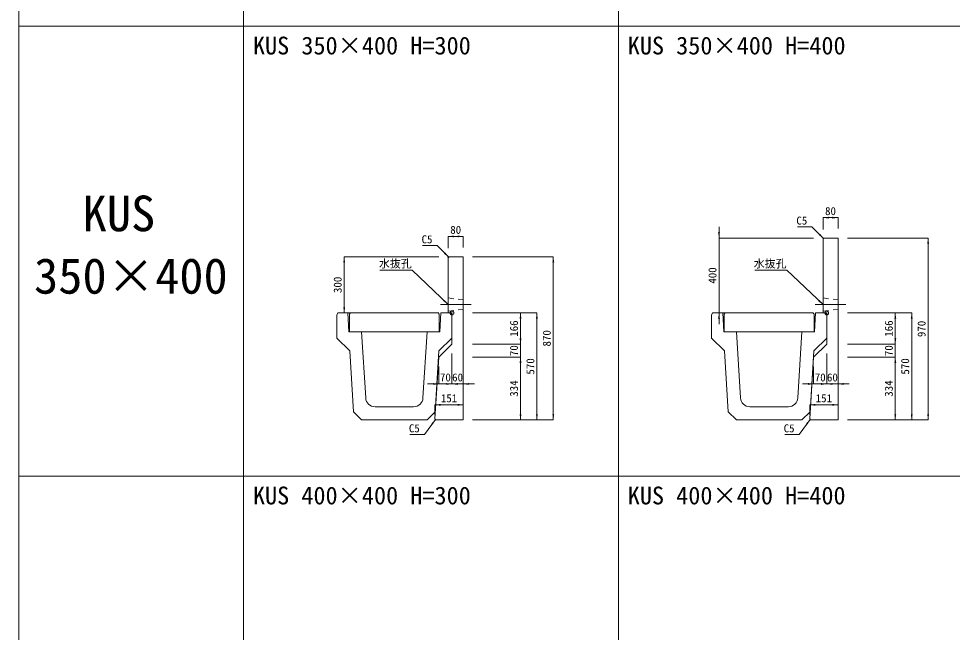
# Model space of a CAD drawing. Units: millimetres at full size, sheet at 1:40. Extents: x 86 to 35886, y -15691 to 10257.
# Drawn here: x 86 to 5068, y -12124 to -8851 of the extents above; entities that cross this region are included whole.
import ezdxf
from ezdxf.enums import TextEntityAlignment as Align

# ---------------------------------------------------------------- set-up
doc = ezdxf.new("R2010")
doc.units = ezdxf.units.MM
doc.header["$LTSCALE"] = 40
doc.header["$PDMODE"] = 32
doc.header["$PDSIZE"] = 20
doc.linetypes.add('USER1', pattern=[28.575, 19.05, -3.175, 3.175, -3.175])
doc.linetypes.add('USER2', pattern=[1.35, 0.75, -0.6])
for name, color, linetype, lineweight in [('パネックスKUS', 2, 'Continuous', 20), ('図枠', 5, 'Continuous', 13), ('寸法線', 7, 'Continuous', 13), ('引出線', 4, 'Continuous', 13), ('本体', 2, 'Continuous', 13), ('補助線', 8, 'USER1', 13)]:
    doc.layers.add(name, color=color, linetype=linetype, lineweight=lineweight)
doc.layers.add('文字', color=7, linetype='Continuous')
doc.styles.add('ＭＳ ゴシック', font='')
doc.styles.get('ＭＳ ゴシック').set_extended_font_data('MS Gothic')

# ---------------------------------------------------------------- blocks, each defined once
blk = doc.blocks.new('filled_arrow')
at = {"color": 0, "linetype": 'Continuous', "lineweight": -2}
blk.add_solid([(7.5, 1.25), (0, 0), (7.5, -1.25)], dxfattribs=at)

msp = doc.modelspace()

# ---------------------------------------------------------------- linework, layer by layer
at = {"layer": 'パネックスKUS'}
for p, q in [((4383.23, -10020.56), (4378.23, -10025.56)), ((4378.23, -10025.56), (4378.23, -10420.56)), ((4458.23, -10020.56), (4383.23, -10020.56)), ((4458.23, -10990.56), (4458.23, -10020.56)), ((2383.23, -10120.56), (2378.23, -10125.56)), ((2378.23, -10125.56), (2378.23, -10420.56)), ((2458.23, -10120.56), (2383.23, -10120.56)), ((2458.23, -10990.56), (2458.23, -10120.56)), ((2378.23, -10420.56), (2398.23, -10420.56)), ((2398.23, -10420.56), (2398.23, -10586.56)), ((4378.23, -10420.56), (4398.23, -10420.56)), ((4398.23, -10420.56), (4398.23, -10586.56)), ((2398.23, -10586.56), (2328.23, -10656.56)), ((4398.23, -10586.56), (4328.23, -10656.56)), ((2328.23, -10656.56), (2307.55, -10985.57)), ((4328.23, -10656.56), (4307.55, -10985.57)), ((2307.55, -10985.57), (2312.23, -10990.56)), ((2312.23, -10990.56), (2458.23, -10990.56)), ((4307.55, -10985.57), (4312.23, -10990.56)), ((4312.23, -10990.56), (4458.23, -10990.56))]:
    msp.add_line(p, q, dxfattribs=at)
at = {"layer": 'パネックスKUS', "linetype": 'USER2', "lineweight": 9}
for p, q in [((2378.23, -10340.56), (2458.23, -10350.56)), ((4378.23, -10340.56), (4458.23, -10350.56)), ((2378.23, -10410.56), (2458.23, -10400.56)), ((4378.23, -10410.56), (4458.23, -10400.56))]:
    msp.add_line(p, q, dxfattribs=at)
at = {"layer": '図枠'}
for p, q in [((86.23, -1890.56), (86.23, -15590.56)), ((1286.23, -1890.56), (1286.23, -15590.56)), ((3286.23, -1890.56), (3286.23, -15590.56)), ((86.23, -8890.56), (17286.23, -8890.56)), ((86.23, -11290.56), (17286.23, -11290.56))]:
    msp.add_line(p, q, dxfattribs=at)
at = {"layer": '寸法線'}
for p, q in [((4378.23, -9912.01), (4458.23, -9912.01)), ((4378.23, -9975.56), (4378.23, -9912.01)), ((4458.23, -9970.56), (4458.23, -9912.01)), ((3823.23, -10480.56), (3823.23, -9960.56)), ((2378.23, -10012.01), (2458.23, -10012.01)), ((2378.23, -10075.56), (2378.23, -10012.01)), ((2458.23, -10070.56), (2458.23, -10012.01)), ((4328.23, -10020.56), (3823.23, -10020.56)), ((4508.23, -10020.56), (4939.07, -10020.56)), ((4939.07, -10990.56), (4939.07, -10020.56)), ((1823.23, -10420.56), (1823.23, -10120.56)), ((2328.23, -10120.56), (1823.23, -10120.56)), ((2508.23, -10120.56), (2939.07, -10120.56)), ((2939.07, -10990.56), (2939.07, -10120.56)), ((2328.23, -10420.56), (1823.23, -10420.56)), ((2508.23, -10420.56), (2851.57, -10420.56)), ((2508.23, -10420.56), (2764.07, -10420.56)), ((2764.07, -10420.56), (2764.07, -10586.56)), ((2851.57, -10420.56), (2851.57, -10990.56)), ((4328.23, -10420.56), (3823.23, -10420.56)), ((4508.23, -10420.56), (4851.57, -10420.56)), ((4508.23, -10420.56), (4764.07, -10420.56)), ((4764.07, -10420.56), (4764.07, -10586.56)), ((4851.57, -10420.56), (4851.57, -10990.56)), ((2764.07, -10526.56), (2764.07, -10716.56)), ((4764.07, -10526.56), (4764.07, -10716.56)), ((2508.23, -10586.56), (2764.07, -10586.56)), ((2508.23, -10586.56), (2764.07, -10586.56)), ((4508.23, -10586.56), (4764.07, -10586.56)), ((4508.23, -10586.56), (4764.07, -10586.56)), ((2398.23, -10636.56), (2398.23, -10799.16)), ((2398.23, -10636.56), (2398.23, -10799.16)), ((2458.23, -10636.56), (2458.23, -10799.16)), ((2508.23, -10656.56), (2764.07, -10656.56)), ((2508.23, -10656.56), (2764.07, -10656.56)), ((2764.07, -10656.56), (2764.07, -10990.56)), ((4398.23, -10636.56), (4398.23, -10799.16)), ((4398.23, -10636.56), (4398.23, -10799.16)), ((4458.23, -10636.56), (4458.23, -10799.16)), ((4508.23, -10656.56), (4764.07, -10656.56)), ((4508.23, -10656.56), (4764.07, -10656.56)), ((4764.07, -10656.56), (4764.07, -10990.56)), ((2328.23, -10706.56), (2328.23, -10799.16)), ((4328.23, -10706.56), (4328.23, -10799.16)), ((2458.23, -10799.16), (2268.23, -10799.16)), ((2338.23, -10799.16), (2518.23, -10799.16)), ((4458.23, -10799.16), (4268.23, -10799.16)), ((4338.23, -10799.16), (4518.23, -10799.16)), ((2307.23, -10910.45), (2458.23, -10910.45)), ((2307.23, -10965.56), (2307.23, -10910.45)), ((2458.23, -10965.56), (2458.23, -10910.45)), ((4307.23, -10910.45), (4458.23, -10910.45)), ((4307.23, -10965.56), (4307.23, -10910.45)), ((4458.23, -10965.56), (4458.23, -10910.45)), ((2508.23, -10990.56), (2939.07, -10990.56)), ((2508.23, -10990.56), (2851.57, -10990.56)), ((2508.23, -10990.56), (2764.07, -10990.56)), ((4508.23, -10990.56), (4939.07, -10990.56)), ((4508.23, -10990.56), (4851.57, -10990.56)), ((4508.23, -10990.56), (4764.07, -10990.56))]:
    msp.add_line(p, q, dxfattribs=at)
at = {"layer": '引出線'}
for points in [[(4380.73, -10023.06), (4319.24, -9960.35), (4241.47, -9960.35)], [(2380.73, -10123.06), (2319.24, -10060.35), (2241.47, -10060.35)], [(2378.23, -10375.56), (2185.77, -10192.12), (2014.03, -10192.12)], [(4378.23, -10375.56), (4185.77, -10192.12), (4014.03, -10192.12)], [(2309.89, -10988.07), (2251.46, -11068.33), (2173.69, -11068.33)], [(4309.89, -10988.07), (4251.46, -11068.33), (4173.69, -11068.33)]]:
    msp.add_lwpolyline(points, dxfattribs=at)
at = {"layer": '本体'}
for p, q in [((1783.23, -10432.56), (1789.23, -10420.56)), ((1783.23, -10432.56), (1783.23, -10554.56)), ((1789.23, -10420.56), (1843.23, -10420.56)), ((1843.23, -10420.56), (1848.23, -10520.56)), ((2338.23, -10420.56), (2333.23, -10520.56)), ((2338.23, -10420.56), (2392.23, -10420.56)), ((2398.23, -10432.56), (2392.23, -10420.56)), ((2398.23, -10432.56), (2398.23, -10554.56)), ((3783.23, -10432.56), (3789.23, -10420.56)), ((3783.23, -10432.56), (3783.23, -10554.56)), ((3789.23, -10420.56), (3843.23, -10420.56)), ((3843.23, -10420.56), (3848.23, -10520.56)), ((4338.23, -10420.56), (4333.23, -10520.56)), ((4338.23, -10420.56), (4392.23, -10420.56)), ((4398.23, -10432.56), (4392.23, -10420.56)), ((4398.23, -10432.56), (4398.23, -10554.56)), ((1783.23, -10554.56), (1852.73, -10621.56)), ((1848.23, -10520.56), (1915.73, -10520.56)), ((1915.73, -10520.56), (1937.8, -10873.68)), ((2265.73, -10520.56), (2243.66, -10873.68)), ((2265.73, -10520.56), (2333.23, -10520.56)), ((2398.23, -10554.56), (2328.73, -10621.56)), ((3783.23, -10554.56), (3852.73, -10621.56)), ((3848.23, -10520.56), (3915.73, -10520.56)), ((3915.73, -10520.56), (3937.8, -10873.68)), ((4265.73, -10520.56), (4243.66, -10873.68)), ((4265.73, -10520.56), (4333.23, -10520.56)), ((4398.23, -10554.56), (4328.73, -10621.56)), ((1852.73, -10621.56), (1872.33, -10947.17)), ((2328.73, -10621.56), (2309.13, -10947.17)), ((3852.73, -10621.56), (3872.33, -10947.17)), ((4328.73, -10621.56), (4309.13, -10947.17)), ((1915.73, -10990.56), (1872.33, -10947.17)), ((1987.7, -10920.56), (2193.76, -10920.56)), ((2265.73, -10990.56), (2309.13, -10947.17)), ((3915.73, -10990.56), (3872.33, -10947.17)), ((3987.7, -10920.56), (4193.76, -10920.56)), ((4265.73, -10990.56), (4309.13, -10947.17)), ((1915.73, -10990.56), (2265.73, -10990.56)), ((3915.73, -10990.56), (4265.73, -10990.56))]:
    msp.add_line(p, q, dxfattribs=at)
at = {"layer": '本体', "lineweight": 20}
for points in [[(1850.73, -10520.56), (1850.73, -10426.56), (1856.73, -10420.56), (2324.73, -10420.56), (2330.73, -10426.56), (2330.73, -10520.56)], [(3850.73, -10520.56), (3850.73, -10426.56), (3856.73, -10420.56), (4324.73, -10420.56), (4330.73, -10426.56), (4330.73, -10520.56)]]:
    msp.add_lwpolyline(points, close=True, dxfattribs=at)
at = {"layer": '本体'}
for centre, start, end in [((1987.7, -10870.56), 183.57633, 270), ((2193.76, -10870.56), 270, 356.42367), ((3987.7, -10870.56), 183.57633, 270), ((4193.76, -10870.56), 270, 356.42367)]:
    msp.add_arc(centre, 50, start, end, dxfattribs=at)
at = {"layer": '補助線'}
for p, q in [((2336.37, -10375.56), (2500.09, -10375.56)), ((4336.37, -10375.56), (4500.09, -10375.56))]:
    msp.add_line(p, q, dxfattribs=at)
at = {"layer": '補助線', "linetype": 'Continuous'}
msp.add_circle((2378.23, -10120.56), 2, dxfattribs=at)
at = {"layer": '補助線'}
for p in [(2398.23, -10420.56), (4398.23, -10420.56)]:
    msp.add_point(p, dxfattribs=at)

# ---------------------------------------------------------------- block references
at = {"layer": '寸法線', "xscale": 4, "yscale": 4}
for p in [(4378.23, -9912.01), (2378.23, -10012.01), (2398.23, -10799.16), (2458.23, -10799.16), (4398.23, -10799.16), (4458.23, -10799.16), (2307.23, -10910.45), (4307.23, -10910.45)]:
    msp.add_blockref('filled_arrow', p, dxfattribs=at)
for p, rotation in [((4458.23, -9912.01), 180), ((2458.23, -10012.01), 180), ((3823.23, -10020.56), 90), ((4939.07, -10020.56), 270), ((1823.23, -10120.56), 270), ((2939.07, -10120.56), 270), ((1823.23, -10420.56), 90), ((2764.07, -10420.56), 270), ((2851.57, -10420.56), 270), ((3823.23, -10420.56), 270), ((4764.07, -10420.56), 270), ((4851.57, -10420.56), 270), ((2764.07, -10586.56), 90), ((2764.07, -10586.56), 90), ((4764.07, -10586.56), 90), ((4764.07, -10586.56), 90), ((2764.07, -10656.56), 270), ((2764.07, -10656.56), 270), ((4764.07, -10656.56), 270), ((4764.07, -10656.56), 270), ((2328.23, -10799.16), 180), ((2398.23, -10799.16), 180), ((4328.23, -10799.16), 180), ((4398.23, -10799.16), 180), ((2458.23, -10910.45), 180), ((4458.23, -10910.45), 180), ((2764.07, -10990.56), 90), ((2851.57, -10990.56), 90), ((2939.07, -10990.56), 90), ((4764.07, -10990.56), 90), ((4851.57, -10990.56), 90), ((4939.07, -10990.56), 90)]:
    msp.add_blockref('filled_arrow', p, dxfattribs=dict(at, rotation=rotation))
at = {"layer": '引出線', "xscale": 4, "yscale": 4}
for p, rotation in [((4380.73, -10023.06), 134.4), ((2380.73, -10123.06), 134.4), ((2378.23, -10375.56), 136.4), ((4378.23, -10375.56), 136.4), ((2309.89, -10988.07), 233.9), ((4309.89, -10988.07), 233.9)]:
    msp.add_blockref('filled_arrow', p, dxfattribs=dict(at, rotation=rotation))

# ---------------------------------------------------------------- texts
at = {"layer": '寸法線', "style": 'ＭＳ ゴシック'}
for s, p in [('80', (4418.23, -9877.01)), ('80', (2418.23, -9977.01)), ('70', (2363.23, -10764.16)), ('60', (2428.23, -10764.16)), ('70', (4363.23, -10764.16)), ('60', (4428.23, -10764.16)), ('151', (2382.73, -10875.45)), ('151', (4382.73, -10875.45))]:
    msp.add_text(s, height=42.72, dxfattribs=at).set_placement(p, align=Align.MIDDLE_CENTER)
for s, p in [('400', (3788.23, -10220.56)), ('300', (1788.23, -10270.56)), ('166', (2729.07, -10503.56)), ('166', (4729.07, -10503.56)), ('970', (4904.07, -10505.56)), ('870', (2904.07, -10555.56)), ('70', (2729.07, -10621.56)), ('70', (4729.07, -10621.56)), ('570', (2816.57, -10705.56)), ('570', (4816.57, -10705.56)), ('334', (2729.07, -10823.56)), ('334', (4729.07, -10823.56))]:
    msp.add_text(s, height=42.72, rotation=90, dxfattribs=at).set_placement(p, align=Align.MIDDLE_CENTER)
at = {"layer": '引出線', "style": 'ＭＳ ゴシック'}
for s, p in [('C5', (4294.24, -9906.35)), ('C5', (2294.24, -10006.35)), ('水抜孔', (2183.52, -10135.83)), ('水抜孔', (4183.52, -10135.83)), ('C5', (2226.46, -11014.33)), ('C5', (4226.46, -11014.33))]:
    msp.add_text(s, height=42.72, dxfattribs=at).set_placement(p, align=Align.TOP_RIGHT)
at = {"layer": '文字', "style": 'ＭＳ ゴシック'}
for s, p in [('KUS 350×400 H=300', (1336.23, -9070.06)), ('KUS 350×400 H=400', (3336.23, -9070.06)), ('KUS 400×400 H=300', (1336.23, -11470.06)), ('KUS 400×400 H=400', (3336.23, -11470.06))]:
    msp.add_text(s, height=94.94, dxfattribs=at).set_placement(p, align=Align.BOTTOM_LEFT)
for s, p in [('KUS ', (427.23, -9794.4)), ('350×400', (168.23, -10127.73))]:
    msp.add_text(s, height=189.9, dxfattribs=at).set_placement(p, align=Align.TOP_LEFT)

doc.saveas('drawing.dxf')
